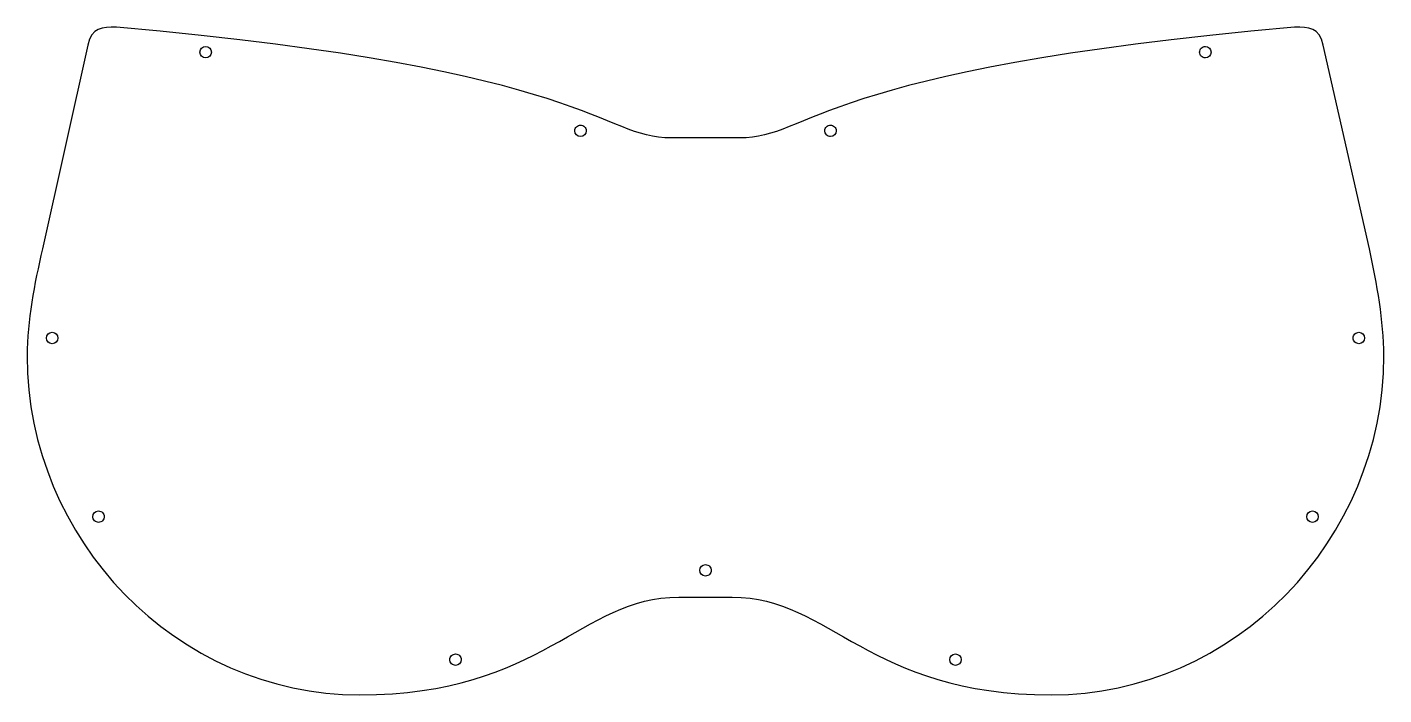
# Model space of a CAD drawing. Extents: x 10 to 390, y 7 to 194.
import ezdxf

# ---------------------------------------------------------------- set-up
doc = ezdxf.new("R2010")
doc.units = 0
doc.layers.add('cut.coverBottom', color=7, linetype='CONTINUOUS')

msp = doc.modelspace()

# ---------------------------------------------------------------- linework, layer by layer
at = {"layer": 'cut.coverBottom', "color": 1}
for points in [[(26.917252, 189.23491), (14.20906, 132.234964)], [(385.916847, 132.234964), (372.916844, 189.23491)], [(209.417031, 163.234929), (190.417055, 163.234929)], [(192.417055, 34.735089), (207.417036, 34.735089)]]:
    msp.add_lwpolyline(points, dxfattribs=at)
for points in [[(34.917241, 194.234897), (30.917246, 194.234897), (27.917249, 194.234897), (26.917252, 189.23491)], [(190.417055, 163.234929), (169.917077, 163.234929), (169.917077, 182.234913), (34.917241, 194.234897)], [(364.916855, 194.234897), (229.917006, 182.234913), (229.917006, 163.234929), (209.417031, 163.234929)], [(372.916844, 189.23491), (371.916852, 194.234897), (368.916849, 194.234897), (364.916855, 194.234897)], [(58.317214, 187.2349), (58.317214, 188.118554), (59.033557, 188.834913), (59.917212, 188.834913)], [(59.917212, 185.634912), (59.033557, 185.634912), (58.317214, 186.351245), (58.317214, 187.2349)], [(59.917212, 188.834913), (60.800867, 188.834913), (61.51721, 188.118554), (61.51721, 187.2349)], [(61.51721, 187.2349), (61.51721, 186.351245), (60.800867, 185.634912), (59.917212, 185.634912)], [(338.316881, 187.2349), (338.316881, 187.659264), (338.485447, 188.06622), (338.78551, 188.366284)], [(338.78551, 186.103515), (338.485447, 186.403579), (338.316881, 186.810561), (338.316881, 187.2349)], [(338.78551, 188.366284), (339.085574, 188.666347), (339.492556, 188.834913), (339.916894, 188.834913)], [(339.916894, 188.834913), (340.800549, 188.834913), (341.516882, 188.118554), (341.516882, 187.2349)], [(341.516882, 187.2349), (341.516882, 186.351245), (340.800549, 185.634912), (339.916894, 185.634912)], [(339.916894, 185.634912), (339.492556, 185.634912), (339.085574, 185.803478), (338.78551, 186.103515)], [(163.317087, 165.23494), (163.317087, 165.659278), (163.485658, 166.066234), (163.785714, 166.366297)], [(164.917085, 163.634926), (164.033433, 163.634926), (163.317087, 164.351285), (163.317087, 165.23494)], [(163.785714, 166.366297), (164.085773, 166.666361), (164.492739, 166.834927), (164.917085, 166.834927)], [(164.917085, 166.834927), (165.341431, 166.834927), (165.748397, 166.666361), (166.048456, 166.366297)], [(166.517083, 165.23494), (166.517083, 164.351285), (165.80074, 163.634926), (164.917085, 163.634926)], [(166.048456, 166.366297), (166.348514, 166.066234), (166.517083, 165.659278), (166.517083, 165.23494)], [(233.316992, 165.23494), (233.316992, 165.659278), (233.485563, 166.066234), (233.785621, 166.366297)], [(233.785621, 164.103556), (233.485563, 164.403619), (233.316992, 164.810575), (233.316992, 165.23494)], [(233.785621, 166.366297), (234.08568, 166.666361), (234.492646, 166.834927), (234.916992, 166.834927)], [(234.916992, 163.634926), (234.492646, 163.634926), (234.08568, 163.803492), (233.785621, 164.103556)], [(234.916992, 166.834927), (235.341339, 166.834927), (235.748305, 166.666361), (236.048363, 166.366297)], [(236.51699, 165.23494), (236.516988, 164.351285), (235.800647, 163.634926), (234.916992, 163.634926)], [(236.048363, 166.366297), (236.348419, 166.066234), (236.51699, 165.659278), (236.51699, 165.23494)], [(14.20906, 132.234964), (11.91727, 122.23499), (9.917272, 112.23499), (9.917272, 102.235016)], [(389.916842, 102.235016), (389.916842, 112.23499), (387.916831, 122.23499), (385.916847, 132.234964)], [(15.317265, 107.235003), (15.317265, 108.118658), (16.033609, 108.834991), (16.917264, 108.834991)], [(16.917264, 105.634989), (16.033609, 105.634989), (15.317265, 106.351348), (15.317265, 107.235003)], [(16.917264, 108.834991), (17.800918, 108.834991), (18.517261, 108.118658), (18.517261, 107.235003)], [(18.517261, 107.235003), (18.517261, 106.351348), (17.800918, 105.634989), (16.917264, 105.634989)], [(381.31683, 107.235003), (381.31683, 107.659342), (381.485423, 108.066324), (381.785487, 108.366387)], [(381.785487, 106.103619), (381.485423, 106.403683), (381.31683, 106.810638), (381.31683, 107.235003)], [(381.785487, 108.366387), (382.08555, 108.666425), (382.492506, 108.834991), (382.916871, 108.834991)], [(382.916871, 108.834991), (383.800499, 108.834991), (384.516858, 108.118658), (384.516858, 107.235003)], [(384.516858, 107.235003), (384.516858, 106.351348), (383.800499, 105.635016), (382.916871, 105.634989)], [(382.916871, 105.634989), (382.492506, 105.634989), (382.08555, 105.803555), (381.785487, 106.103619)], [(9.917272, 102.235016), (9.917265, 50.872572), (51.704511, 7.384969), (103.06694, 7.384995)], [(296.767032, 7.384995), (348.12945, 7.384969), (389.916842, 50.872572), (389.916842, 102.235016)], [(28.317248, 57.235056), (28.317248, 58.118711), (29.033591, 58.83507), (29.917246, 58.83507)], [(28.785875, 56.103699), (28.48582, 56.403736), (28.317248, 56.810718), (28.317248, 57.235056)], [(29.917246, 58.83507), (30.341593, 58.83507), (30.748559, 58.666478), (31.048617, 58.36644)], [(31.048617, 58.36644), (31.348676, 58.066376), (31.517247, 57.659395), (31.517247, 57.235056)], [(31.517247, 57.235056), (31.517247, 56.810718), (31.348676, 56.403736), (31.048617, 56.103699)], [(368.316828, 57.235056), (368.316828, 58.118711), (369.03316, 58.835043), (369.916815, 58.83507)], [(369.916815, 55.635069), (369.03316, 55.635069), (368.316828, 56.351401), (368.316828, 57.235056)], [(369.916815, 58.83507), (370.80047, 58.835043), (371.516829, 58.118711), (371.516829, 57.235056)], [(371.516829, 57.235056), (371.516829, 56.351401), (370.80047, 55.635069), (369.916815, 55.635069)], [(29.917246, 55.635069), (29.4929, 55.635069), (29.085934, 55.803635), (28.785875, 56.103699)], [(31.048617, 56.103699), (30.748559, 55.803635), (30.341593, 55.635069), (29.917246, 55.635069)], [(198.317045, 42.235069), (198.317045, 43.118724), (199.033388, 43.835083), (199.917043, 43.835083)], [(199.917043, 40.635082), (199.033388, 40.635082), (198.317045, 41.351415), (198.317045, 42.235069)], [(199.917043, 43.835083), (200.341389, 43.835083), (200.748355, 43.666517), (201.048413, 43.366453)], [(201.048413, 43.366453), (201.348472, 43.06639), (201.517043, 42.659434), (201.517043, 42.235069)], [(201.517043, 42.235069), (201.517043, 41.810731), (201.348472, 41.403776), (201.048413, 41.103712)], [(201.048413, 41.103712), (200.748355, 40.803648), (200.341389, 40.635082), (199.917043, 40.635082)], [(103.06694, 7.384995), (154.429371, 7.384969), (164.917085, 34.735089), (192.417055, 34.735089)], [(207.417036, 34.735089), (234.917003, 34.735089), (245.404603, 7.384995), (296.767032, 7.384995)], [(128.317129, 17.235109), (128.317127, 17.659448), (128.485698, 18.066429), (128.785756, 18.366467)], [(128.785759, 16.103725), (128.485698, 16.403789), (128.317129, 16.810771), (128.317129, 17.235109)], [(128.785756, 18.366467), (129.085815, 18.66653), (129.492781, 18.835096), (129.917127, 18.835096)], [(129.917127, 15.635122), (129.492783, 15.635122), (129.085815, 15.803688), (128.785759, 16.103725)], [(129.917127, 18.835096), (130.341474, 18.835096), (130.74844, 18.66653), (131.048498, 18.366467)], [(131.517125, 17.235109), (131.517125, 16.351454), (130.800782, 15.635122), (129.917127, 15.635122)], [(131.048498, 18.366467), (131.348557, 18.066429), (131.517125, 17.659448), (131.517125, 17.235109)], [(268.31696, 17.235109), (268.31696, 18.118764), (269.033319, 18.835123), (269.916974, 18.835123)], [(269.916974, 15.635122), (269.033319, 15.635122), (268.31696, 16.351454), (268.31696, 17.235109)], [(269.916974, 18.835123), (270.800629, 18.835123), (271.516961, 18.118764), (271.516961, 17.235109)], [(271.516961, 17.235109), (271.516961, 16.351454), (270.800629, 15.635122), (269.916974, 15.635122)]]:
    msp.add_open_spline(points, degree=3, dxfattribs=at)

doc.saveas('drawing.dxf')
